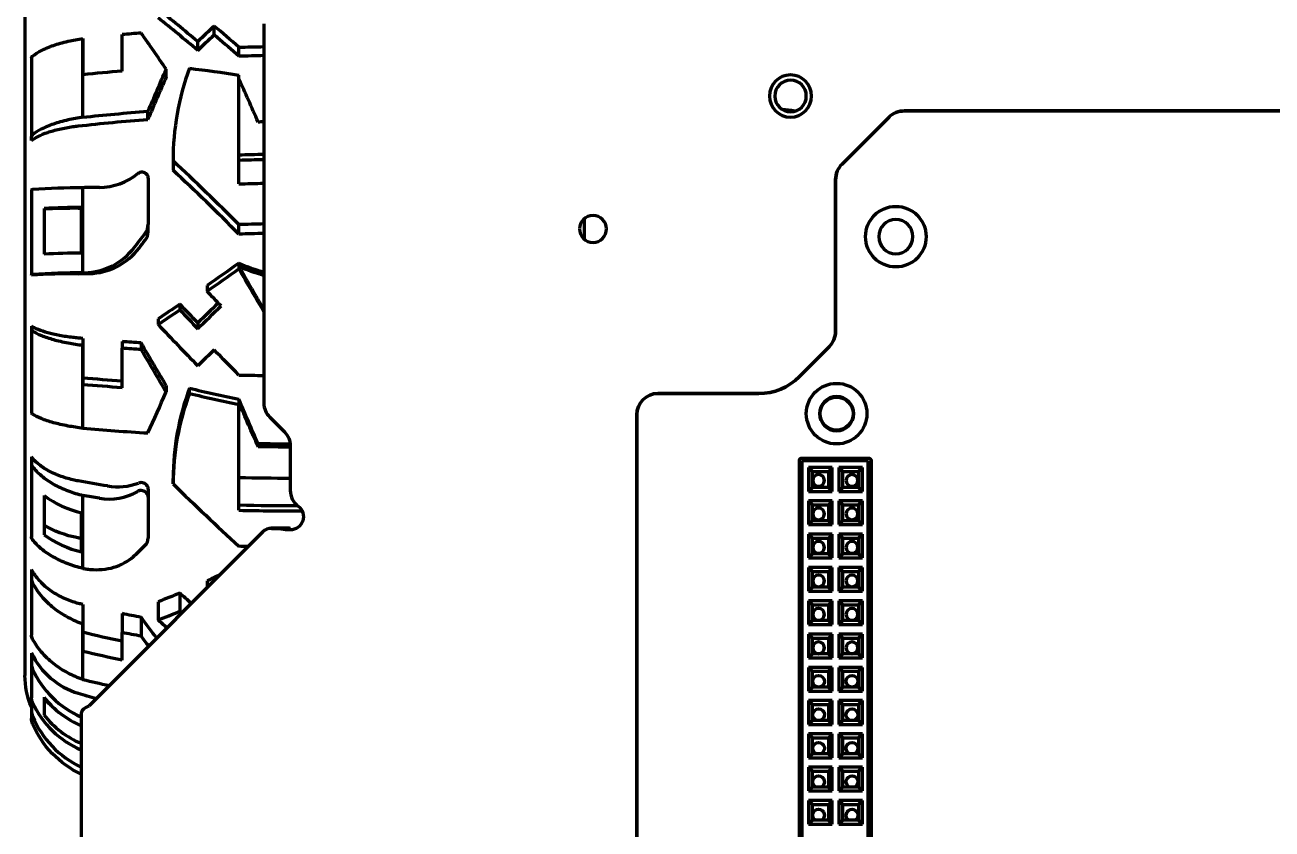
# Model space of a CAD drawing. Header units: millimetres. Extents: x 0 to 1189, y 0 to 841.
# Drawn here: x 206.5 to 301.2, y 450.2 to 511.2 of the extents above; entities that cross this region are included whole.
import ezdxf

# ---------------------------------------------------------------- set-up
doc = ezdxf.new("R2010")
doc.units = ezdxf.units.MM
doc.header["$LTSCALE"] = 0.75
doc.layers.add('Visible', color=7, linetype='Continuous', lineweight=70)

msp = doc.modelspace()

# ---------------------------------------------------------------- linework, layer by layer
at = {"layer": 'Visible'}
for p, q in [((206.495, 523.113), (206.495, 461.805)), ((220.87, 510.427), (220.87, 511.091)), ((224.645, 511.252), (224.645, 482.473)), ((210.905, 510.151), (210.894, 510.15)), ((210.894, 504.174), (210.894, 510.15)), ((210.905, 510.151), (210.905, 507.392)), ((213.876, 507.677), (213.876, 510.438)), ((219.62, 509.243), (219.62, 509.908)), ((206.995, 508.674), (206.995, 502.712)), ((222.745, 508.819), (222.745, 509.478)), ((217.223, 507.208), (217.223, 507.818)), ((222.745, 499.109), (222.745, 507.37)), ((215.842, 504.004), (215.842, 504.617)), ((268.565, 500.62), (272.1, 504.155)), ((272.1, 504.155), (268.565, 500.62)), ((273.295, 504.65), (311.995, 504.65)), ((311.995, 504.65), (273.295, 504.65)), ((206.995, 502.405), (206.995, 502.712)), ((217.745, 500.853), (217.745, 500.145)), ((215.855, 499.536), (215.855, 496.028)), ((268.07, 487.935), (268.07, 499.425)), ((268.07, 499.425), (268.07, 487.935)), ((206.995, 498.672), (206.995, 492.217)), ((210.894, 492.366), (210.894, 498.822)), ((210.799, 493.864), (210.799, 497.327)), ((207.945, 497.246), (207.945, 493.784)), ((248.995, 494.902), (248.995, 496.487)), ((215.855, 495.508), (215.855, 496.028)), ((222.745, 495.294), (222.745, 496.017)), ((222.745, 493.099), (222.745, 492.848)), ((222.745, 492.848), (222.745, 492.66)), ((206.995, 492.185), (206.995, 492.217)), ((220.328, 491.399), (220.328, 490.962)), ((218.261, 489.982), (218.261, 489.546)), ((216.607, 488.872), (216.607, 488.435)), ((206.995, 488.311), (206.995, 488.061)), ((206.995, 488.061), (206.995, 481.745)), ((219.62, 488.555), (219.62, 488.123)), ((210.905, 487.381), (210.905, 486.871)), ((213.876, 487.142), (213.876, 486.639)), ((215.32, 487.043), (215.32, 486.544)), ((210.905, 486.871), (210.894, 486.872)), ((210.894, 480.567), (210.894, 486.872)), ((210.905, 486.871), (210.905, 483.872)), ((213.876, 483.642), (213.876, 486.639)), ((265.303, 484.467), (267.575, 486.74)), ((267.575, 486.74), (265.303, 484.467)), ((217.223, 483.815), (217.223, 483.323)), ((218.995, 483.201), (218.995, 483.6)), ((254.569, 483.202), (262.248, 483.202)), ((262.248, 483.202), (254.569, 483.202)), ((222.745, 482.766), (222.745, 482.54)), ((222.745, 482.54), (222.745, 482.37)), ((222.745, 474.339), (222.745, 482.37)), ((225.085, 481.412), (226.206, 480.291)), ((252.969, 423.641), (252.969, 481.602)), ((252.969, 481.602), (252.969, 423.641)), ((224.204, 479.386), (224.204, 479.159)), ((206.995, 478.388), (206.995, 477.882)), ((226.645, 479.23), (226.645, 475.852)), ((206.995, 477.882), (206.995, 472.323)), ((265.325, 427.075), (265.325, 478.129)), ((265.505, 478.309), (270.585, 478.309)), ((270.545, 478.089), (265.505, 478.089)), ((265.505, 478.089), (265.505, 427.075)), ((270.545, 478.089), (265.505, 478.089)), ((265.505, 478.089), (265.505, 427.075)), ((266.018, 477.579), (266.018, 475.779)), ((267.818, 477.579), (266.018, 477.579)), ((266.018, 477.579), (266.318, 477.279)), ((266.018, 477.579), (266.018, 475.779)), ((267.818, 477.579), (266.018, 477.579)), ((266.018, 477.579), (266.318, 477.279)), ((267.818, 477.579), (267.518, 477.279)), ((267.818, 477.579), (267.518, 477.279)), ((267.818, 475.779), (267.818, 477.579)), ((267.818, 475.779), (267.818, 477.579)), ((268.318, 477.579), (268.318, 475.779)), ((270.118, 477.579), (268.318, 477.579)), ((268.318, 477.579), (268.618, 477.279)), ((268.318, 477.579), (268.318, 475.779)), ((270.118, 477.579), (268.318, 477.579)), ((268.318, 477.579), (268.618, 477.279)), ((270.118, 477.579), (269.818, 477.279)), ((270.118, 477.579), (269.818, 477.279)), ((270.118, 475.779), (270.118, 477.579)), ((270.118, 475.779), (270.118, 477.579)), ((270.545, 427.075), (270.545, 478.089)), ((270.545, 427.075), (270.545, 478.089)), ((270.765, 478.129), (270.765, 427.075)), ((217.745, 476.344), (217.745, 476.752)), ((266.318, 477.279), (267.518, 477.279)), ((266.318, 476.079), (266.318, 477.279)), ((266.318, 477.279), (267.518, 477.279)), ((266.318, 476.079), (266.318, 477.279)), ((267.518, 477.279), (267.518, 476.079)), ((267.518, 477.279), (267.518, 476.079)), ((268.618, 477.279), (269.818, 477.279)), ((268.618, 476.079), (268.618, 477.279)), ((268.618, 477.279), (269.818, 477.279)), ((268.618, 476.079), (268.618, 477.279)), ((269.818, 477.279), (269.818, 476.079)), ((269.818, 477.279), (269.818, 476.079)), ((215.855, 475.948), (215.855, 475.347)), ((266.318, 476.079), (266.018, 475.779)), ((266.318, 476.079), (266.018, 475.779)), ((266.018, 475.779), (267.818, 475.779)), ((266.018, 475.779), (267.818, 475.779)), ((267.518, 476.079), (266.318, 476.079)), ((267.518, 476.079), (266.318, 476.079)), ((267.818, 475.779), (267.518, 476.079)), ((267.818, 475.779), (267.518, 476.079)), ((268.618, 476.079), (268.318, 475.779)), ((268.618, 476.079), (268.318, 475.779)), ((268.318, 475.779), (270.118, 475.779)), ((268.318, 475.779), (270.118, 475.779)), ((269.818, 476.079), (268.618, 476.079)), ((269.818, 476.079), (268.618, 476.079)), ((270.118, 475.779), (269.818, 476.079)), ((270.118, 475.779), (269.818, 476.079)), ((207.945, 475.454), (207.945, 472.478)), ((210.894, 469.932), (210.894, 475.468)), ((215.855, 475.347), (215.855, 472.227)), ((266.018, 475.052), (266.018, 473.252)), ((267.818, 475.052), (266.018, 475.052)), ((266.018, 475.052), (266.318, 474.752)), ((266.018, 475.052), (266.018, 473.252)), ((267.818, 475.052), (266.018, 475.052)), ((266.018, 475.052), (266.318, 474.752)), ((266.318, 474.752), (267.518, 474.752)), ((266.318, 473.552), (266.318, 474.752)), ((266.318, 474.752), (267.518, 474.752)), ((266.318, 473.552), (266.318, 474.752)), ((267.818, 475.052), (267.518, 474.752)), ((267.818, 475.052), (267.518, 474.752)), ((267.518, 474.752), (267.518, 473.552)), ((267.518, 474.752), (267.518, 473.552)), ((267.818, 473.252), (267.818, 475.052)), ((267.818, 473.252), (267.818, 475.052)), ((268.318, 475.052), (268.318, 473.252)), ((270.118, 475.052), (268.318, 475.052)), ((268.318, 475.052), (268.618, 474.752)), ((268.318, 475.052), (268.318, 473.252)), ((270.118, 475.052), (268.318, 475.052)), ((268.318, 475.052), (268.618, 474.752)), ((268.618, 474.752), (269.818, 474.752)), ((268.618, 473.552), (268.618, 474.752)), ((268.618, 474.752), (269.818, 474.752)), ((268.618, 473.552), (268.618, 474.752)), ((270.118, 475.052), (269.818, 474.752)), ((270.118, 475.052), (269.818, 474.752)), ((269.818, 474.752), (269.818, 473.552)), ((269.818, 474.752), (269.818, 473.552)), ((270.118, 473.252), (270.118, 475.052)), ((270.118, 473.252), (270.118, 475.052)), ((210.799, 471.184), (210.799, 474.154)), ((224.564, 472.697), (211.364, 459.497)), ((226.59, 472.972), (225.176, 472.972)), ((225.224, 472.971), (226.016, 472.971)), ((226.016, 472.971), (226.638, 472.971)), ((266.318, 473.552), (266.018, 473.252)), ((266.318, 473.552), (266.018, 473.252)), ((266.018, 473.252), (267.818, 473.252)), ((266.018, 473.252), (267.818, 473.252)), ((267.518, 473.552), (266.318, 473.552)), ((267.518, 473.552), (266.318, 473.552)), ((267.818, 473.252), (267.518, 473.552)), ((267.818, 473.252), (267.518, 473.552)), ((268.618, 473.552), (268.318, 473.252)), ((268.618, 473.552), (268.318, 473.252)), ((268.318, 473.252), (270.118, 473.252)), ((268.318, 473.252), (270.118, 473.252)), ((269.818, 473.552), (268.618, 473.552)), ((269.818, 473.552), (268.618, 473.552)), ((270.118, 473.252), (269.818, 473.552)), ((270.118, 473.252), (269.818, 473.552)), ((266.018, 472.526), (266.018, 470.726)), ((267.818, 472.526), (266.018, 472.526)), ((266.018, 472.526), (266.318, 472.226)), ((266.018, 472.526), (266.018, 470.726)), ((267.818, 472.526), (266.018, 472.526)), ((266.018, 472.526), (266.318, 472.226)), ((266.318, 472.226), (267.518, 472.226)), ((266.318, 471.026), (266.318, 472.226)), ((266.318, 472.226), (267.518, 472.226)), ((266.318, 471.026), (266.318, 472.226)), ((267.818, 472.526), (267.518, 472.226)), ((267.818, 472.526), (267.518, 472.226)), ((267.518, 472.226), (267.518, 471.026)), ((267.518, 472.226), (267.518, 471.026)), ((267.818, 470.726), (267.818, 472.526)), ((267.818, 470.726), (267.818, 472.526)), ((268.318, 472.526), (268.318, 470.726)), ((270.118, 472.526), (268.318, 472.526)), ((268.318, 472.526), (268.618, 472.226)), ((268.318, 472.526), (268.318, 470.726)), ((270.118, 472.526), (268.318, 472.526)), ((268.318, 472.526), (268.618, 472.226)), ((268.618, 472.226), (269.818, 472.226)), ((268.618, 471.026), (268.618, 472.226)), ((268.618, 472.226), (269.818, 472.226)), ((268.618, 471.026), (268.618, 472.226)), ((270.118, 472.526), (269.818, 472.226)), ((270.118, 472.526), (269.818, 472.226)), ((269.818, 472.226), (269.818, 471.026)), ((269.818, 472.226), (269.818, 471.026)), ((270.118, 470.726), (270.118, 472.526)), ((270.118, 470.726), (270.118, 472.526)), ((266.318, 471.026), (266.018, 470.726)), ((266.318, 471.026), (266.018, 470.726)), ((267.518, 471.026), (266.318, 471.026)), ((267.518, 471.026), (266.318, 471.026)), ((267.818, 470.726), (267.518, 471.026)), ((267.818, 470.726), (267.518, 471.026)), ((268.618, 471.026), (268.318, 470.726)), ((268.618, 471.026), (268.318, 470.726)), ((269.818, 471.026), (268.618, 471.026)), ((269.818, 471.026), (268.618, 471.026)), ((270.118, 470.726), (269.818, 471.026)), ((270.118, 470.726), (269.818, 471.026)), ((206.995, 469.843), (206.995, 469.129)), ((266.018, 470.726), (267.818, 470.726)), ((266.018, 470.726), (267.818, 470.726)), ((266.018, 470), (266.018, 468.2)), ((267.818, 470), (266.018, 470)), ((266.018, 470), (266.318, 469.7)), ((266.018, 470), (266.018, 468.2)), ((267.818, 470), (266.018, 470)), ((266.018, 470), (266.318, 469.7)), ((267.818, 470), (267.518, 469.7)), ((267.818, 470), (267.518, 469.7)), ((267.818, 468.2), (267.818, 470)), ((267.818, 468.2), (267.818, 470)), ((268.318, 470.726), (270.118, 470.726)), ((268.318, 470.726), (270.118, 470.726)), ((268.318, 470), (268.318, 468.2)), ((270.118, 470), (268.318, 470)), ((268.318, 470), (268.618, 469.7)), ((268.318, 470), (268.318, 468.2)), ((270.118, 470), (268.318, 470)), ((268.318, 470), (268.618, 469.7)), ((270.118, 470), (269.818, 469.7)), ((270.118, 470), (269.818, 469.7)), ((270.118, 468.2), (270.118, 470)), ((270.118, 468.2), (270.118, 470)), ((206.995, 469.129), (206.995, 464.871)), ((220.328, 468.981), (220.328, 468.461)), ((266.318, 469.7), (267.518, 469.7)), ((266.318, 468.5), (266.318, 469.7)), ((266.318, 469.7), (267.518, 469.7)), ((266.318, 468.5), (266.318, 469.7)), ((267.518, 469.7), (267.518, 468.5)), ((267.518, 469.7), (267.518, 468.5)), ((268.618, 469.7), (269.818, 469.7)), ((268.618, 468.5), (268.618, 469.7)), ((268.618, 469.7), (269.818, 469.7)), ((268.618, 468.5), (268.618, 469.7)), ((269.818, 469.7), (269.818, 468.5)), ((269.818, 469.7), (269.818, 468.5)), ((218.261, 468.061), (218.261, 466.68)), ((266.318, 468.5), (266.018, 468.2)), ((266.318, 468.5), (266.018, 468.2)), ((266.018, 468.2), (267.818, 468.2)), ((266.018, 468.2), (267.818, 468.2)), ((267.518, 468.5), (266.318, 468.5)), ((267.518, 468.5), (266.318, 468.5)), ((267.818, 468.2), (267.518, 468.5)), ((267.818, 468.2), (267.518, 468.5)), ((268.618, 468.5), (268.318, 468.2)), ((268.618, 468.5), (268.318, 468.2)), ((268.318, 468.2), (270.118, 468.2)), ((268.318, 468.2), (270.118, 468.2)), ((269.818, 468.5), (268.618, 468.5)), ((269.818, 468.5), (268.618, 468.5)), ((270.118, 468.2), (269.818, 468.5)), ((270.118, 468.2), (269.818, 468.5)), ((210.905, 467.185), (210.905, 465.725)), ((216.607, 467.401), (216.607, 466.019)), ((266.018, 467.473), (266.018, 465.673)), ((267.818, 467.473), (266.018, 467.473)), ((266.018, 467.473), (266.318, 467.173)), ((266.018, 467.473), (266.018, 465.673)), ((267.818, 467.473), (266.018, 467.473)), ((266.018, 467.473), (266.318, 467.173)), ((266.318, 467.173), (267.518, 467.173)), ((266.318, 465.973), (266.318, 467.173)), ((266.318, 467.173), (267.518, 467.173)), ((266.318, 465.973), (266.318, 467.173)), ((267.818, 467.473), (267.518, 467.173)), ((267.818, 467.473), (267.518, 467.173)), ((267.518, 467.173), (267.518, 465.973)), ((267.518, 467.173), (267.518, 465.973)), ((267.818, 465.673), (267.818, 467.473)), ((267.818, 465.673), (267.818, 467.473)), ((268.318, 467.473), (268.318, 465.673)), ((270.118, 467.473), (268.318, 467.473)), ((268.318, 467.473), (268.618, 467.173)), ((268.318, 467.473), (268.318, 465.673)), ((270.118, 467.473), (268.318, 467.473)), ((268.318, 467.473), (268.618, 467.173)), ((268.618, 467.173), (269.818, 467.173)), ((268.618, 465.973), (268.618, 467.173)), ((268.618, 467.173), (269.818, 467.173)), ((268.618, 465.973), (268.618, 467.173)), ((270.118, 467.473), (269.818, 467.173)), ((270.118, 467.473), (269.818, 467.173)), ((269.818, 467.173), (269.818, 465.973)), ((269.818, 467.173), (269.818, 465.973)), ((270.118, 465.673), (270.118, 467.473)), ((270.118, 465.673), (270.118, 467.473)), ((213.876, 466.5), (213.876, 465.064)), ((215.32, 466.218), (215.32, 464.791)), ((210.905, 465.725), (210.894, 465.728)), ((210.894, 461.502), (210.894, 465.728)), ((210.905, 465.725), (210.905, 463.632)), ((266.318, 465.973), (266.018, 465.673)), ((266.318, 465.973), (266.018, 465.673)), ((266.018, 465.673), (267.818, 465.673)), ((266.018, 465.673), (267.818, 465.673)), ((267.518, 465.973), (266.318, 465.973)), ((267.518, 465.973), (266.318, 465.973)), ((267.818, 465.673), (267.518, 465.973)), ((267.818, 465.673), (267.518, 465.973)), ((268.618, 465.973), (268.318, 465.673)), ((268.618, 465.973), (268.318, 465.673)), ((268.318, 465.673), (270.118, 465.673)), ((268.318, 465.673), (270.118, 465.673)), ((269.818, 465.973), (268.618, 465.973)), ((269.818, 465.973), (268.618, 465.973)), ((270.118, 465.673), (269.818, 465.973)), ((270.118, 465.673), (269.818, 465.973)), ((213.876, 462.975), (213.876, 465.064)), ((266.018, 464.947), (266.018, 463.147)), ((267.818, 464.947), (266.018, 464.947)), ((266.018, 464.947), (266.318, 464.647)), ((266.018, 464.947), (266.018, 463.147)), ((267.818, 464.947), (266.018, 464.947)), ((266.018, 464.947), (266.318, 464.647)), ((266.318, 464.647), (267.518, 464.647)), ((266.318, 463.447), (266.318, 464.647)), ((266.318, 464.647), (267.518, 464.647)), ((266.318, 463.447), (266.318, 464.647)), ((267.818, 464.947), (267.518, 464.647)), ((267.818, 464.947), (267.518, 464.647)), ((267.518, 464.647), (267.518, 463.447)), ((267.518, 464.647), (267.518, 463.447)), ((267.818, 463.147), (267.818, 464.947)), ((267.818, 463.147), (267.818, 464.947)), ((268.318, 464.947), (268.318, 463.147)), ((270.118, 464.947), (268.318, 464.947)), ((268.318, 464.947), (268.618, 464.647)), ((268.318, 464.947), (268.318, 463.147)), ((270.118, 464.947), (268.318, 464.947)), ((268.318, 464.947), (268.618, 464.647)), ((268.618, 464.647), (269.818, 464.647)), ((268.618, 463.447), (268.618, 464.647)), ((268.618, 464.647), (269.818, 464.647)), ((268.618, 463.447), (268.618, 464.647)), ((270.118, 464.947), (269.818, 464.647)), ((270.118, 464.947), (269.818, 464.647)), ((269.818, 464.647), (269.818, 463.447)), ((269.818, 464.647), (269.818, 463.447)), ((270.118, 463.147), (270.118, 464.947)), ((270.118, 463.147), (270.118, 464.947)), ((206.995, 463.511), (206.995, 462.66)), ((266.318, 463.447), (266.018, 463.147)), ((266.318, 463.447), (266.018, 463.147)), ((267.518, 463.447), (266.318, 463.447)), ((267.518, 463.447), (266.318, 463.447)), ((267.818, 463.147), (267.518, 463.447)), ((267.818, 463.147), (267.518, 463.447)), ((268.618, 463.447), (268.318, 463.147)), ((268.618, 463.447), (268.318, 463.147)), ((269.818, 463.447), (268.618, 463.447)), ((269.818, 463.447), (268.618, 463.447)), ((270.118, 463.147), (269.818, 463.447)), ((270.118, 463.147), (269.818, 463.447)), ((206.995, 462.66), (206.995, 460.12)), ((266.018, 463.147), (267.818, 463.147)), ((266.018, 463.147), (267.818, 463.147)), ((266.018, 462.421), (266.018, 460.621)), ((267.818, 462.421), (266.018, 462.421)), ((266.018, 462.421), (266.318, 462.121)), ((266.018, 462.421), (266.018, 460.621)), ((267.818, 462.421), (266.018, 462.421)), ((266.018, 462.421), (266.318, 462.121)), ((267.818, 462.421), (267.518, 462.121)), ((267.818, 462.421), (267.518, 462.121)), ((267.818, 460.621), (267.818, 462.421)), ((267.818, 460.621), (267.818, 462.421)), ((268.318, 463.147), (270.118, 463.147)), ((268.318, 463.147), (270.118, 463.147)), ((268.318, 462.421), (268.318, 460.621)), ((270.118, 462.421), (268.318, 462.421)), ((268.318, 462.421), (268.618, 462.121)), ((268.318, 462.421), (268.318, 460.621)), ((270.118, 462.421), (268.318, 462.421)), ((268.318, 462.421), (268.618, 462.121)), ((270.118, 462.421), (269.818, 462.121)), ((270.118, 462.421), (269.818, 462.121)), ((270.118, 460.621), (270.118, 462.421)), ((270.118, 460.621), (270.118, 462.421)), ((266.318, 462.121), (267.518, 462.121)), ((266.318, 460.921), (266.318, 462.121)), ((266.318, 462.121), (267.518, 462.121)), ((266.318, 460.921), (266.318, 462.121)), ((267.518, 462.121), (267.518, 460.921)), ((267.518, 462.121), (267.518, 460.921)), ((268.618, 462.121), (269.818, 462.121)), ((268.618, 460.921), (268.618, 462.121)), ((268.618, 462.121), (269.818, 462.121)), ((268.618, 460.921), (268.618, 462.121)), ((269.818, 462.121), (269.818, 460.921)), ((269.818, 462.121), (269.818, 460.921)), ((266.318, 460.921), (266.018, 460.621)), ((266.318, 460.921), (266.018, 460.621)), ((266.018, 460.621), (267.818, 460.621)), ((266.018, 460.621), (267.818, 460.621)), ((267.518, 460.921), (266.318, 460.921)), ((267.518, 460.921), (266.318, 460.921)), ((267.818, 460.621), (267.518, 460.921)), ((267.818, 460.621), (267.518, 460.921)), ((268.618, 460.921), (268.318, 460.621)), ((268.618, 460.921), (268.318, 460.621)), ((268.318, 460.621), (270.118, 460.621)), ((268.318, 460.621), (270.118, 460.621)), ((269.818, 460.921), (268.618, 460.921)), ((269.818, 460.921), (268.618, 460.921)), ((270.118, 460.621), (269.818, 460.921)), ((270.118, 460.621), (269.818, 460.921)), ((206.995, 460.013), (206.995, 459.108)), ((207.945, 460.156), (207.945, 458.804)), ((266.018, 459.894), (266.018, 458.094)), ((267.818, 459.894), (266.018, 459.894)), ((266.018, 459.894), (266.318, 459.594)), ((266.018, 459.894), (266.018, 458.094)), ((267.818, 459.894), (266.018, 459.894)), ((266.018, 459.894), (266.318, 459.594)), ((266.318, 459.594), (267.518, 459.594)), ((266.318, 458.394), (266.318, 459.594)), ((266.318, 459.594), (267.518, 459.594)), ((266.318, 458.394), (266.318, 459.594)), ((267.818, 459.894), (267.518, 459.594)), ((267.818, 459.894), (267.518, 459.594)), ((267.518, 459.594), (267.518, 458.394)), ((267.518, 459.594), (267.518, 458.394)), ((267.818, 458.094), (267.818, 459.894)), ((267.818, 458.094), (267.818, 459.894)), ((268.318, 459.894), (268.318, 458.094)), ((270.118, 459.894), (268.318, 459.894)), ((268.318, 459.894), (268.618, 459.594)), ((268.318, 459.894), (268.318, 458.094)), ((270.118, 459.894), (268.318, 459.894)), ((268.318, 459.894), (268.618, 459.594)), ((268.618, 459.594), (269.818, 459.594)), ((268.618, 458.394), (268.618, 459.594)), ((268.618, 459.594), (269.818, 459.594)), ((268.618, 458.394), (268.618, 459.594)), ((270.118, 459.894), (269.818, 459.594)), ((270.118, 459.894), (269.818, 459.594)), ((269.818, 459.594), (269.818, 458.394)), ((269.818, 459.594), (269.818, 458.394)), ((270.118, 458.094), (270.118, 459.894)), ((270.118, 458.094), (270.118, 459.894)), ((206.995, 459.108), (206.995, 458.534)), ((210.775, 459.003), (210.775, 429.103)), ((266.318, 458.394), (266.018, 458.094)), ((266.318, 458.394), (266.018, 458.094)), ((266.018, 458.094), (267.818, 458.094)), ((266.018, 458.094), (267.818, 458.094)), ((267.518, 458.394), (266.318, 458.394)), ((267.518, 458.394), (266.318, 458.394)), ((267.818, 458.094), (267.518, 458.394)), ((267.818, 458.094), (267.518, 458.394)), ((268.618, 458.394), (268.318, 458.094)), ((268.618, 458.394), (268.318, 458.094)), ((268.318, 458.094), (270.118, 458.094)), ((268.318, 458.094), (270.118, 458.094)), ((269.818, 458.394), (268.618, 458.394)), ((269.818, 458.394), (268.618, 458.394)), ((270.118, 458.094), (269.818, 458.394)), ((270.118, 458.094), (269.818, 458.394)), ((266.018, 457.368), (266.018, 455.568)), ((267.818, 457.368), (266.018, 457.368)), ((266.018, 457.368), (266.318, 457.068)), ((266.018, 457.368), (266.018, 455.568)), ((267.818, 457.368), (266.018, 457.368)), ((266.018, 457.368), (266.318, 457.068)), ((266.318, 457.068), (267.518, 457.068)), ((266.318, 455.868), (266.318, 457.068)), ((266.318, 457.068), (267.518, 457.068)), ((266.318, 455.868), (266.318, 457.068)), ((267.818, 457.368), (267.518, 457.068)), ((267.818, 457.368), (267.518, 457.068)), ((267.518, 457.068), (267.518, 455.868)), ((267.518, 457.068), (267.518, 455.868)), ((267.818, 455.568), (267.818, 457.368)), ((267.818, 455.568), (267.818, 457.368)), ((268.318, 457.368), (268.318, 455.568)), ((270.118, 457.368), (268.318, 457.368)), ((268.318, 457.368), (268.618, 457.068)), ((268.318, 457.368), (268.318, 455.568)), ((270.118, 457.368), (268.318, 457.368)), ((268.318, 457.368), (268.618, 457.068)), ((268.618, 457.068), (269.818, 457.068)), ((268.618, 455.868), (268.618, 457.068)), ((268.618, 457.068), (269.818, 457.068)), ((268.618, 455.868), (268.618, 457.068)), ((270.118, 457.368), (269.818, 457.068)), ((270.118, 457.368), (269.818, 457.068)), ((269.818, 457.068), (269.818, 455.868)), ((269.818, 457.068), (269.818, 455.868)), ((270.118, 455.568), (270.118, 457.368)), ((270.118, 455.568), (270.118, 457.368)), ((266.318, 455.868), (266.018, 455.568)), ((266.318, 455.868), (266.018, 455.568)), ((267.518, 455.868), (266.318, 455.868)), ((267.518, 455.868), (266.318, 455.868)), ((267.818, 455.568), (267.518, 455.868)), ((267.818, 455.568), (267.518, 455.868)), ((268.618, 455.868), (268.318, 455.568)), ((268.618, 455.868), (268.318, 455.568)), ((269.818, 455.868), (268.618, 455.868)), ((269.818, 455.868), (268.618, 455.868)), ((270.118, 455.568), (269.818, 455.868)), ((270.118, 455.568), (269.818, 455.868)), ((266.018, 455.568), (267.818, 455.568)), ((266.018, 455.568), (267.818, 455.568)), ((266.018, 454.842), (266.018, 453.042)), ((267.818, 454.842), (266.018, 454.842)), ((266.018, 454.842), (266.318, 454.542)), ((266.018, 454.842), (266.018, 453.042)), ((267.818, 454.842), (266.018, 454.842)), ((266.018, 454.842), (266.318, 454.542)), ((267.818, 454.842), (267.518, 454.542)), ((267.818, 454.842), (267.518, 454.542)), ((267.818, 453.042), (267.818, 454.842)), ((267.818, 453.042), (267.818, 454.842)), ((268.318, 455.568), (270.118, 455.568)), ((268.318, 455.568), (270.118, 455.568)), ((268.318, 454.842), (268.318, 453.042)), ((270.118, 454.842), (268.318, 454.842)), ((268.318, 454.842), (268.618, 454.542)), ((268.318, 454.842), (268.318, 453.042)), ((270.118, 454.842), (268.318, 454.842)), ((268.318, 454.842), (268.618, 454.542)), ((270.118, 454.842), (269.818, 454.542)), ((270.118, 454.842), (269.818, 454.542)), ((270.118, 453.042), (270.118, 454.842)), ((270.118, 453.042), (270.118, 454.842)), ((266.318, 454.542), (267.518, 454.542)), ((266.318, 453.342), (266.318, 454.542)), ((266.318, 454.542), (267.518, 454.542)), ((266.318, 453.342), (266.318, 454.542)), ((267.518, 454.542), (267.518, 453.342)), ((267.518, 454.542), (267.518, 453.342)), ((268.618, 454.542), (269.818, 454.542)), ((268.618, 453.342), (268.618, 454.542)), ((268.618, 454.542), (269.818, 454.542)), ((268.618, 453.342), (268.618, 454.542)), ((269.818, 454.542), (269.818, 453.342)), ((269.818, 454.542), (269.818, 453.342)), ((266.318, 453.342), (266.018, 453.042)), ((266.318, 453.342), (266.018, 453.042)), ((266.018, 453.042), (267.818, 453.042)), ((266.018, 453.042), (267.818, 453.042)), ((267.518, 453.342), (266.318, 453.342)), ((267.518, 453.342), (266.318, 453.342)), ((267.818, 453.042), (267.518, 453.342)), ((267.818, 453.042), (267.518, 453.342)), ((268.618, 453.342), (268.318, 453.042)), ((268.618, 453.342), (268.318, 453.042)), ((268.318, 453.042), (270.118, 453.042)), ((268.318, 453.042), (270.118, 453.042)), ((269.818, 453.342), (268.618, 453.342)), ((269.818, 453.342), (268.618, 453.342)), ((270.118, 453.042), (269.818, 453.342)), ((270.118, 453.042), (269.818, 453.342)), ((266.018, 452.315), (266.018, 450.515)), ((267.818, 452.315), (266.018, 452.315)), ((266.018, 452.315), (266.318, 452.015)), ((266.018, 452.315), (266.018, 450.515)), ((267.818, 452.315), (266.018, 452.315)), ((266.018, 452.315), (266.318, 452.015)), ((266.318, 452.015), (267.518, 452.015)), ((266.318, 450.815), (266.318, 452.015)), ((266.318, 452.015), (267.518, 452.015)), ((266.318, 450.815), (266.318, 452.015)), ((267.818, 452.315), (267.518, 452.015)), ((267.818, 452.315), (267.518, 452.015)), ((267.518, 452.015), (267.518, 450.815)), ((267.518, 452.015), (267.518, 450.815)), ((267.818, 450.515), (267.818, 452.315)), ((267.818, 450.515), (267.818, 452.315)), ((268.318, 452.315), (268.318, 450.515)), ((270.118, 452.315), (268.318, 452.315)), ((268.318, 452.315), (268.618, 452.015)), ((268.318, 452.315), (268.318, 450.515)), ((270.118, 452.315), (268.318, 452.315)), ((268.318, 452.315), (268.618, 452.015)), ((268.618, 452.015), (269.818, 452.015)), ((268.618, 450.815), (268.618, 452.015)), ((268.618, 452.015), (269.818, 452.015)), ((268.618, 450.815), (268.618, 452.015)), ((270.118, 452.315), (269.818, 452.015)), ((270.118, 452.315), (269.818, 452.015)), ((269.818, 452.015), (269.818, 450.815)), ((269.818, 452.015), (269.818, 450.815)), ((270.118, 450.515), (270.118, 452.315)), ((270.118, 450.515), (270.118, 452.315)), ((266.318, 450.815), (266.018, 450.515)), ((266.318, 450.815), (266.018, 450.515)), ((266.018, 450.515), (267.818, 450.515)), ((266.018, 450.515), (267.818, 450.515)), ((267.518, 450.815), (266.318, 450.815)), ((267.518, 450.815), (266.318, 450.815)), ((267.818, 450.515), (267.518, 450.815)), ((267.818, 450.515), (267.518, 450.815)), ((268.618, 450.815), (268.318, 450.515)), ((268.618, 450.815), (268.318, 450.515)), ((268.318, 450.515), (270.118, 450.515)), ((268.318, 450.515), (270.118, 450.515)), ((269.818, 450.815), (268.618, 450.815)), ((269.818, 450.815), (268.618, 450.815)), ((270.118, 450.515), (269.818, 450.815)), ((270.118, 450.515), (269.818, 450.815))]:
    msp.add_line(p, q, dxfattribs=at)
at = {"layer": 'Visible', "extrusion": (0, 0, -1)}
for centre, radius in [((-264.645, 505.779), 1.6), ((-264.645, 505.779), 1.2), ((-249.645, 495.695), 1.025), ((-272.645, 495.106), 1.3), ((-268.145, 481.675), 1.3), ((-266.775, 476.605), 0.445), ((-269.315, 476.605), 0.445), ((-266.775, 474.065), 0.445), ((-269.315, 474.065), 0.445), ((-266.775, 471.525), 0.445), ((-269.315, 471.525), 0.445), ((-266.775, 468.985), 0.445), ((-269.315, 468.985), 0.445), ((-266.775, 466.445), 0.445), ((-269.315, 466.445), 0.445), ((-266.775, 463.905), 0.445), ((-269.315, 463.905), 0.445)]:
    msp.add_circle(centre, radius, dxfattribs=at)
at = {"layer": 'Visible'}
for centre, radius in [((272.645, 495.106), 2.3), ((268.145, 481.675), 2.3), ((268.145, 481.675), 1.25)]:
    msp.add_circle(centre, radius, dxfattribs=at)
for centre, radius, start, end in [((135.428, 410.731), 130.093, 49.67173, 51.39087), ((139.436, 414.462), 124.149, 49.76924, 51.56717), ((237.854, 500.91), 20.108, 159.69968, 180.16241), ((469.687, 396.479), 275.679, 156.31804, 157.04324), ((263.795, 499.759), 5, 76.51392, 87.41185), ((273.295, 502.96), 1.69, 90, 135), ((112.453, 386.999), 155.078, 44.66715, 47.23748), ((115.248, 389.512), 150.816, 44.53897, 47.18598), ((269.76, 499.425), 1.69, 135, 180), ((212.052, 503.666), 4.831, 271.12486, 308.52787), ((211.367, 431.339), 67.484, 90.40167, 93.64744), ((212.094, 401.24), 96.096, 90.7722, 92.47404), ((211.442, 402.374), 94.891, 90.53869, 92.11177), ((214.764, 496.034), 1.091, 321.96147, 359.66907), ((214.757, 495.515), 1.098, 322.09149, 359.66609), ((212.095, 397.283), 96.59, 90.76908, 92.46222), ((210.921, 497.23), 4.865, 271.13823, 323.04115), ((211.278, 497.17), 4.865, 271.16075, 323.04452), ((227.79, 504.196), 12.189, 245.55144, 255.04848), ((524.58, 665.933), 348.033, 209.85866, 210.48107), ((210.736, 429.032), 63.265, 90.16844, 93.38958), ((211.37, 424.199), 68.167, 90.39982, 93.61302), ((416.656, 678.274), 275.786, 223.49993, 224.40191), ((266.38, 487.935), 1.69, 315, 0), ((262.248, 487.522), 4.32, 270, 315), ((237.357, 476.707), 19.612, 159.42531, 179.87077), ((237.398, 476.301), 19.653, 159.44751, 179.87618), ((254.569, 481.602), 1.6, 90, 180), ((226.145, 482.473), 1.5, 180, 225), ((212.887, 479.576), 4.38, 260.26897, 299.75858), ((213.523, 480.802), 4.678, 260.76907, 290.13427), ((401.597, 665.382), 263.698, 225.79701, 227.29361), ((228.145, 475.852), 1.5, 180, 233.1301), ((212.652, 482.018), 8.079, 234.36018, 256.73701), ((212.649, 479.071), 8.1, 234.49893, 256.79764), ((215.105, 472.227), 0.75, 313.70666, 359.97487), ((207.672, 469.136), 0.676, 180.57873, 207.87694), ((212.221, 465.99), 5.784, 205.37551, 253.21603), ((213.606, 465.243), 7.169, 204.31964, 246.74699), ((213.571, 462.731), 7.147, 204.60987, 246.98029), ((213.673, 464.685), 7.302, 218.33209, 246.62033), ((213.91, 461.555), 7.403, 202.55397, 244.94418), ((213.661, 463.348), 7.302, 218.48432, 246.72425)]:
    msp.add_arc(centre, radius, start, end, dxfattribs=at)
at = {"layer": 'Visible', "extrusion": (0, 0, -1)}
for centre, radius, start, end in [((-273.295, 502.96), 1.69, 45, 90), ((-269.76, 499.425), 1.69, 0, 45), ((-266.38, 487.935), 1.69, 180, 225), ((-262.248, 487.522), 4.32, 225, 270), ((-254.569, 481.602), 1.6, 0, 90), ((-225.145, 479.23), 1.5, 135, 180), ((-265.505, 478.129), 0.18, 0, 90), ((-270.585, 478.129), 0.18, 90, 180), ((-226.645, 473.852), 1, 126.8699, 270), ((-212.386, 461.805), 5.891, 336.22295, 0), ((-266.775, 461.365), 0.445, 272.89763, 267.10237), ((-269.315, 461.365), 0.445, 272.89763, 267.10237), ((-207.995, 458.534), 1, 337.15706, 0), ((-266.775, 458.825), 0.445, 284.54839, 255.45161), ((-269.315, 458.825), 0.445, 284.54839, 255.45161), ((-213.871, 461.009), 7.375, 294.8147, 337.15706), ((-266.775, 456.285), 0.445, 290.42165, 249.57835), ((-269.315, 456.285), 0.445, 290.42165, 249.57835), ((-266.775, 453.745), 0.445, 294.9923, 245.0077), ((-269.315, 453.745), 0.445, 294.9923, 245.0077), ((-266.775, 451.205), 0.445, 298.88643, 241.11357), ((-269.315, 451.205), 0.445, 298.88643, 241.11357)]:
    msp.add_arc(centre, radius, start, end, dxfattribs=at)
at = {"layer": 'Visible'}
for centre, major_axis, ratio, start_param, end_param in [((221.476, 494.051), (31.949, 34.458), 0.264901, 1.310715, 1.348362), ((225.993, 488.801), (-32.216, 34.746), 0.264867, -1.195462, -1.139051), ((227.741, 491.725), (56.445, 0), 0.342006, 1.792665, 1.818972), ((227.744, 488.826), (56.838, 0.001), 0.341992, 1.817285, 1.871577), ((222.926, 490.449), (-14.879, 38.792), 0.150236, -1.277531, -1.186184), ((207.997, 502.712), (1.002, 0), 0.341997, 2.743191, 3.14156), ((227.736, 496.944), (56.426, 0), 0.034885, 1.850713, 1.87389), ((207.997, 492.217), (1.002, 0), 0.034875, 2.743231, 3.1416), ((227.745, 503.101), (55.296, 0), 0.241922, 4.654487, 4.656298), ((219.844, 502.504), (39.609, 29.007), 0.197181, 4.488001, 4.529395), ((226.157, 492.972), (-32.85, 33.856), 0.171072, 1.506312, 1.548067), ((227.745, 498.305), (56.845, 0), 0.241922, 4.624317, 4.657828), ((217.682, 495.836), (15.47, 38.597), 0.106064, 4.338457, 4.425023), ((227.218, 494.063), (-54.89, 11.267), 0.220597, 1.465833, 1.534555), ((225.176, 471.472), (0, 1.5), 0.707107, -0.045324, 0.61548), ((226.59, 471.472), (0, 1.5), 0.707107, -0.045324, 0), ((224.241, 495.94), (28.08, 35.772), 0.213609, 4.116607, 4.146072), ((219.357, 485.116), (-39.302, 3.899), 0.410077, 1.394616, 1.397827), ((219.844, 504.982), (32.935, 36.408), 0.624429, 4.027244, 4.068639), ((226.157, 496.715), (-25.507, 39.683), 0.541681, 2.032045, 2.036681)]:
    msp.add_ellipse(centre, major_axis=major_axis, ratio=ratio, start_param=start_param, end_param=end_param, dxfattribs=at)
at = {"layer": 'Visible', "extrusion": (0, 0, -1)}
for centre, major_axis, ratio, start_param, end_param in [((221.443, 494.035), (30.713, 33.126), 0.264939, -1.349548, -1.310385), ((227.745, 488.266), (-56.845, 0), 0.374607, 1.482724, 1.516235), ((227.745, 488.266), (-55.091, 0), 0.374607, 1.479912, 1.514496), ((217.682, 494.635), (15.169, 38.716), 0.131635, -1.361905, -1.275339), ((227.218, 484.726), (-54.757, 11.897), 0.38313, 1.337533, 1.406256), ((227.745, 485.595), (-55.123, 0), 0.34202, 1.253567, 1.353147), ((228.317, 495.388), (-55.806, 0.019), 0.035276, 1.246773, 1.251467), ((224.241, 492.947), (28.376, 35.538), 0.181745, 4.606105, 4.63557), ((224.223, 492.943), (27.24, 34.116), 0.181766, 4.606055, 4.623328), ((227.744, 490.47), (-55.122, 0), 0.034902, 1.253567, 1.269305), ((219.353, 491.419), (39.328, 0.202), 0.025797, 4.495721, 4.498932), ((228.208, 494.384), (-32.787, 33.791), 0.171076, -1.539027, -1.50636), ((219.781, 502.455), (38.121, 27.919), 0.197252, 1.753757, 1.796768), ((227.731, 501.709), (-54.634, 0), 0.275637, -1.257725, -1.250889), ((227.739, 501.716), (54.664, 0), 0.275637, 1.800003, 1.827219), ((227.741, 501.722), (56.445, 0), 0.275652, 1.792667, 1.818975), ((221.476, 498.459), (32.723, 33.724), 0.17105, 1.7635, 1.801148), ((225.993, 492.866), (-32.996, 34.006), 0.171087, 4.63494, 4.691352), ((227.744, 498.834), (-55.083, 0), 0.275637, -1.316284, -1.260118), ((227.744, 498.837), (56.838, 0.001), 0.275666, 1.817291, 1.871582), ((222.926, 491.468), (-15.628, 38.496), 0.086567, 4.422251, 4.513598), ((207.997, 481.745), (1.002, 0), 0.275661, 2.743271, 3.14164), ((227.745, 491.686), (-54.795, 0), 0.224951, -1.550614, -1.506116), ((227.734, 505.575), (54.642, 0.001), 0.559241, 1.848148, 1.890715), ((227.736, 505.584), (56.426, 0), 0.559205, 1.850716, 1.873893), ((212.386, 475.379), (5.891, 0), 0.5592, 1.887801, 2.424706), ((207.997, 472.323), (1.002, 0), 0.559214, 2.743319, 3.141688), ((219.209, 486.892), (-38.025, 3.964), 0.411579, -1.390842, -1.384141), ((219.783, 504.926), (31.698, 35.043), 0.624448, 2.214526, 2.257537), ((226.147, 496.666), (-24.518, 38.147), 0.541727, 4.232432, 4.260553), ((227.731, 508.144), (-54.634, 0), 0.788011, -1.257725, -1.250889), ((227.739, 508.167), (-54.664, 0), 0.788011, -1.34159, -1.314373), ((207.997, 464.871), (1.002, 0), 0.788026, 2.743393, 3.141762), ((227.744, 506.408), (55.083, 0), 0.788011, 1.825309, 1.881475), ((227.741, 508.181), (56.445, 0), 0.78802, 1.79267, 1.818978), ((227.744, 506.411), (56.838, 0.001), 0.788029, 1.817299, 1.871591), ((227.734, 509.193), (54.642, 0.003), 0.939712, 1.8646, 1.89075), ((207.997, 460.12), (1.002, 0), 0.939701, 2.743574, 3.141943), ((212.386, 463.679), (5.891, 0), 0.939696, 2.276861, 2.424718)]:
    msp.add_ellipse(centre, major_axis=major_axis, ratio=ratio, start_param=start_param, end_param=end_param, dxfattribs=at)
at = {"layer": 'Visible'}
for points, knots in [([(207.074, 508.808), (207.247, 508.95), (207.475, 509.099), (208.022, 509.381), (208.343, 509.513), (208.988, 509.735), (209.371, 509.845), (210.142, 510.022), (210.524, 510.093), (210.894, 510.15)], [3.5813627, 3.5813627, 3.5813627, 3.5813627, 3.7158313, 3.7158313, 3.8534291, 3.8534291, 3.9901307, 3.9901307, 4.1091636, 4.1091636, 4.1091636, 4.1091636]), ([(220.87, 510.427), (220.945, 510.365), (221.019, 510.302), (221.648, 509.77), (222.2, 509.295), (222.745, 508.819)], [5.3380025, 5.3380025, 5.3380025, 5.3380025, 5.367956, 5.367956, 5.5912569, 5.5912569, 5.5912569, 5.5912569]), ([(206.995, 508.674), (206.995, 508.716), (207.025, 508.767), (207.073, 508.807), (207.073, 508.807), (207.074, 508.808)], [0.44681284, 0.44681284, 0.44681284, 0.44681284, 0.48438099, 0.48438099, 0.4848196, 0.4848196, 0.4848196, 0.4848196]), ([(210.894, 504.174), (210.521, 504.118), (210.136, 504.047), (209.361, 503.869), (208.978, 503.76), (208.335, 503.54), (208.015, 503.409), (207.472, 503.131), (207.246, 502.984), (207.074, 502.845)], [0.2897036, 0.2897036, 0.2897036, 0.2897036, 0.409542, 0.409542, 0.5460875, 0.5460875, 0.6827036, 0.6827036, 0.8150178, 0.8150178, 0.8150178, 0.8150178]), ([(206.995, 502.405), (207.128, 502.507), (207.295, 502.613), (207.709, 502.825), (207.964, 502.93), (208.479, 503.106), (208.785, 503.193), (209.444, 503.344), (209.797, 503.407), (210.266, 503.474), (210.405, 503.492), (210.55, 503.508)], [2.8500439, 2.8500439, 2.8500439, 2.8500439, 2.9462515, 2.9462515, 3.0553759, 3.0553759, 3.1644386, 3.1644386, 3.2735014, 3.2735014, 3.3166644, 3.3166644, 3.3166644, 3.3166644]), ([(215.855, 499.536), (215.855, 499.571), (215.851, 499.606), (215.833, 499.685), (215.817, 499.729), (215.763, 499.823), (215.721, 499.87), (215.624, 499.943), (215.571, 499.968), (215.454, 500), (215.391, 500.004), (215.259, 499.989), (215.192, 499.967), (215.107, 499.919), (215.083, 499.903), (215.061, 499.886)], [0.0011854, 0.0011854, 0.0011854, 0.0011854, 0.0118921, 0.0118921, 0.0261366, 0.0261366, 0.045713, 0.045713, 0.0638758, 0.0638758, 0.0833592, 0.0833592, 0.1044028, 0.1044028, 0.1129139, 0.1129139, 0.1129139, 0.1129139]), ([(206.995, 498.672), (206.995, 498.676), (207.025, 498.681), (207.073, 498.685), (207.073, 498.685), (207.074, 498.685)], [0.44681284, 0.44681284, 0.44681284, 0.44681284, 0.48438099, 0.48438099, 0.4848196, 0.4848196, 0.4848196, 0.4848196]), ([(224.545, 489.746), (224.382, 490.025), (224.218, 490.305), (223.614, 491.339), (223.177, 492.096), (222.745, 492.848)], [-17.4027571, -17.4027571, -17.4027571, -17.4027571, -17.3134646, -17.3134646, -17.0726949, -17.0726949, -17.0726949, -17.0726949]), ([(210.55, 487.413), (210.408, 487.426), (210.271, 487.441), (209.804, 487.494), (209.451, 487.545), (208.793, 487.668), (208.487, 487.738), (207.972, 487.881), (207.715, 487.966), (207.297, 488.14), (207.129, 488.227), (206.995, 488.311)], [0.1749452, 0.1749452, 0.1749452, 0.1749452, 0.2173491, 0.2173491, 0.3265611, 0.3265611, 0.4357731, 0.4357731, 0.5457679, 0.5457679, 0.6437449, 0.6437449, 0.6437449, 0.6437449]), ([(206.995, 488.061), (206.995, 488.027), (207.025, 487.986), (207.073, 487.954), (207.073, 487.954), (207.074, 487.953)], [0.44681284, 0.44681284, 0.44681284, 0.44681284, 0.48438099, 0.48438099, 0.4848196, 0.4848196, 0.4848196, 0.4848196]), ([(207.074, 487.953), (207.247, 487.839), (207.475, 487.719), (208.022, 487.492), (208.343, 487.385), (208.988, 487.206), (209.371, 487.118), (210.142, 486.975), (210.524, 486.917), (210.894, 486.872)], [3.5813627, 3.5813627, 3.5813627, 3.5813627, 3.7158313, 3.7158313, 3.8534291, 3.8534291, 3.9901307, 3.9901307, 4.1091636, 4.1091636, 4.1091636, 4.1091636]), ([(210.894, 480.567), (210.521, 480.612), (210.136, 480.67), (209.361, 480.812), (208.978, 480.9), (208.335, 481.078), (208.015, 481.184), (207.472, 481.408), (207.246, 481.526), (207.074, 481.638)], [0.2897036, 0.2897036, 0.2897036, 0.2897036, 0.409542, 0.409542, 0.5460875, 0.5460875, 0.6827036, 0.6827036, 0.8150178, 0.8150178, 0.8150178, 0.8150178]), ([(210.55, 476.567), (210.408, 476.593), (210.271, 476.622), (209.804, 476.731), (209.451, 476.835), (208.793, 477.083), (208.487, 477.226), (207.972, 477.516), (207.715, 477.689), (207.297, 478.041), (207.129, 478.218), (206.995, 478.388)], [0.1749452, 0.1749452, 0.1749452, 0.1749452, 0.2173491, 0.2173491, 0.3265611, 0.3265611, 0.4357731, 0.4357731, 0.5457679, 0.5457679, 0.6437449, 0.6437449, 0.6437449, 0.6437449]), ([(206.995, 477.882), (206.995, 477.812), (207.025, 477.729), (207.073, 477.664), (207.073, 477.663), (207.074, 477.662)], [0.44681284, 0.44681284, 0.44681284, 0.44681284, 0.48438099, 0.48438099, 0.4848196, 0.4848196, 0.4848196, 0.4848196]), ([(207.074, 477.662), (207.247, 477.43), (207.475, 477.186), (208.022, 476.726), (208.343, 476.509), (208.988, 476.147), (209.371, 475.967), (210.142, 475.677), (210.524, 475.561), (210.894, 475.468)], [-0.8176817, -0.8176817, -0.8176817, -0.8176817, -0.683213, -0.683213, -0.5456153, -0.5456153, -0.4089137, -0.4089137, -0.2898807, -0.2898807, -0.2898807, -0.2898807]), ([(215.855, 475.347), (215.855, 475.379), (215.851, 475.411), (215.833, 475.486), (215.817, 475.528), (215.763, 475.622), (215.721, 475.671), (215.624, 475.75), (215.571, 475.78), (215.454, 475.825), (215.391, 475.837), (215.259, 475.841), (215.192, 475.829), (215.107, 475.797), (215.083, 475.786), (215.061, 475.773)], [0.0011854, 0.0011854, 0.0011854, 0.0011854, 0.0118921, 0.0118921, 0.0261366, 0.0261366, 0.045713, 0.045713, 0.0638758, 0.0638758, 0.0833592, 0.0833592, 0.1044028, 0.1044028, 0.1129139, 0.1129139, 0.1129139, 0.1129139]), ([(215.855, 475.948), (215.855, 475.98), (215.851, 476.012), (215.834, 476.087), (215.817, 476.129), (215.763, 476.223), (215.721, 476.272), (215.625, 476.351), (215.572, 476.381), (215.455, 476.426), (215.391, 476.439), (215.26, 476.443), (215.194, 476.432), (215.134, 476.41)], [0.0012841, 0.0012841, 0.0012841, 0.0012841, 0.0119664, 0.0119664, 0.0262367, 0.0262367, 0.0457703, 0.0457703, 0.0639225, 0.0639225, 0.0834241, 0.0834241, 0.1043282, 0.1043282, 0.1043282, 0.1043282]), ([(210.894, 469.932), (210.521, 470.024), (210.136, 470.14), (209.361, 470.43), (208.978, 470.609), (208.335, 470.969), (208.015, 471.183), (207.472, 471.638), (207.246, 471.877), (207.074, 472.106)], [-4.0816675, -4.0816675, -4.0816675, -4.0816675, -3.9618291, -3.9618291, -3.8252836, -3.8252836, -3.6886674, -3.6886674, -3.5563533, -3.5563533, -3.5563533, -3.5563533]), ([(211.017, 469.91), (211.157, 469.886), (211.296, 469.868), (212.068, 469.795), (212.686, 469.85), (213.811, 470.183), (214.31, 470.455), (214.75, 470.847), (214.779, 470.874), (214.808, 470.901)], [2.3628766, 2.3628766, 2.3628766, 2.3628766, 2.4067943, 2.4067943, 2.6057136, 2.6057136, 2.8021395, 2.8021395, 2.8164491, 2.8164491, 2.8164491, 2.8164491]), ([(210.55, 467.276), (210.408, 467.314), (210.271, 467.354), (209.804, 467.507), (209.451, 467.654), (208.793, 468.003), (208.487, 468.205), (207.972, 468.614), (207.715, 468.858), (207.297, 469.354), (207.129, 469.603), (206.995, 469.843)], [0.1749452, 0.1749452, 0.1749452, 0.1749452, 0.2173491, 0.2173491, 0.3265611, 0.3265611, 0.4357731, 0.4357731, 0.5457679, 0.5457679, 0.6437449, 0.6437449, 0.6437449, 0.6437449]), ([(207.074, 468.819), (207.247, 468.492), (207.475, 468.149), (208.022, 467.5), (208.343, 467.195), (208.988, 466.684), (209.371, 466.431), (210.142, 466.022), (210.524, 465.858), (210.894, 465.728)], [3.5813627, 3.5813627, 3.5813627, 3.5813627, 3.7158313, 3.7158313, 3.8534291, 3.8534291, 3.9901307, 3.9901307, 4.1091636, 4.1091636, 4.1091636, 4.1091636]), ([(210.894, 461.502), (210.521, 461.632), (210.136, 461.796), (209.361, 462.204), (208.978, 462.456), (208.335, 462.963), (208.015, 463.266), (207.472, 463.906), (207.246, 464.243), (207.074, 464.565)], [0.2897036, 0.2897036, 0.2897036, 0.2897036, 0.409542, 0.409542, 0.5460875, 0.5460875, 0.6827036, 0.6827036, 0.8150178, 0.8150178, 0.8150178, 0.8150178]), ([(206.995, 462.66), (206.995, 462.542), (207.025, 462.404), (207.073, 462.293), (207.073, 462.292), (207.074, 462.291)], [0.44681284, 0.44681284, 0.44681284, 0.44681284, 0.48438099, 0.48438099, 0.4848196, 0.4848196, 0.4848196, 0.4848196]), ([(206.995, 459.108), (206.995, 458.982), (207.025, 458.835), (207.073, 458.718), (207.073, 458.717), (207.074, 458.715)], [0.44681284, 0.44681284, 0.44681284, 0.44681284, 0.48438099, 0.48438099, 0.4848196, 0.4848196, 0.4848196, 0.4848196])]:
    msp.add_open_spline(points, degree=3, knots=knots, dxfattribs=at)
for points in [[(217.223, 507.818), (216.598, 508.735), (215.959, 509.654), (215.32, 510.556)], [(210.894, 504.174), (212.478, 504.341), (214.142, 504.491), (215.842, 504.617)], [(224.645, 503.813), (224.499, 503.81), (224.351, 503.806), (224.204, 503.803)], [(222.745, 501.315), (223.384, 501.337), (224.018, 501.355), (224.646, 501.369)], [(222.745, 500.916), (223.384, 500.939), (224.018, 500.957), (224.646, 500.971)], [(222.745, 499.109), (223.384, 499.132), (224.018, 499.149), (224.646, 499.163)], [(224.646, 496.072), (224.018, 496.058), (223.384, 496.04), (222.745, 496.017)], [(224.646, 495.351), (224.018, 495.336), (223.384, 495.317), (222.745, 495.294)], [(222.745, 493.099), (221.922, 492.513), (221.111, 491.943), (220.328, 491.399)], [(220.328, 490.962), (221.108, 491.503), (221.919, 492.072), (222.745, 492.66)], [(224.645, 492.17), (223.992, 492.344), (223.357, 492.571), (222.745, 492.848)], [(219.62, 488.555), (219.166, 489.028), (218.712, 489.504), (218.261, 489.982)], [(221.175, 490.074), (220.656, 489.562), (220.137, 489.056), (219.62, 488.555)], [(219.62, 488.123), (220.208, 488.692), (220.798, 489.269), (221.388, 489.851)], [(217.223, 483.815), (216.597, 484.861), (215.959, 485.944), (215.32, 487.043)], [(217.223, 483.323), (216.598, 484.367), (215.959, 485.447), (215.32, 486.544)], [(218.995, 483.6), (220.209, 483.32), (221.466, 483.04), (222.745, 482.766)], [(224.204, 479.386), (223.708, 480.521), (223.218, 481.657), (222.745, 482.766)], [(210.894, 480.567), (212.478, 480.432), (214.142, 480.311), (215.842, 480.21)], [(226.645, 479.136), (225.847, 479.14), (225.031, 479.147), (224.204, 479.159)], [(222.745, 476.83), (224.072, 476.804), (225.382, 476.788), (226.645, 476.782)], [(222.745, 474.746), (224.264, 474.715), (225.763, 474.698), (227.191, 474.694)], [(222.745, 474.339), (224.39, 474.306), (226.009, 474.29), (227.545, 474.288)], [(225.966, 472.9), (225.697, 472.941), (225.437, 472.965), (225.224, 472.971)], [(226.645, 472.852), (226.411, 472.852), (226.177, 472.868), (225.966, 472.9)], [(226.642, 472.9), (226.641, 472.941), (226.639, 472.965), (226.638, 472.971)], [(226.642, 472.9), (226.643, 472.868), (226.644, 472.852), (226.645, 472.852)], [(223.46, 471.593), (223.222, 471.597), (222.984, 471.602), (222.745, 471.607)], [(221.333, 469.467), (220.994, 469.299), (220.658, 469.137), (220.328, 468.981)], [(216.503, 464.637), (216.11, 465.145), (215.715, 465.673), (215.32, 466.218)], [(217.282, 465.415), (217.057, 465.614), (216.832, 465.815), (216.607, 466.019)], [(215.89, 464.024), (215.7, 464.276), (215.51, 464.531), (215.32, 464.791)], [(210.894, 461.502), (211.553, 461.342), (212.225, 461.188), (212.909, 461.043)], [(207.005, 459.992), (207.002, 459.999), (206.999, 460.006), (206.995, 460.013)], [(211.364, 459.497), (210.992, 459.333), (210.787, 459.168), (210.782, 459.003)]]:
    msp.add_open_spline(points, degree=3, dxfattribs=at)

doc.saveas('drawing.dxf')
